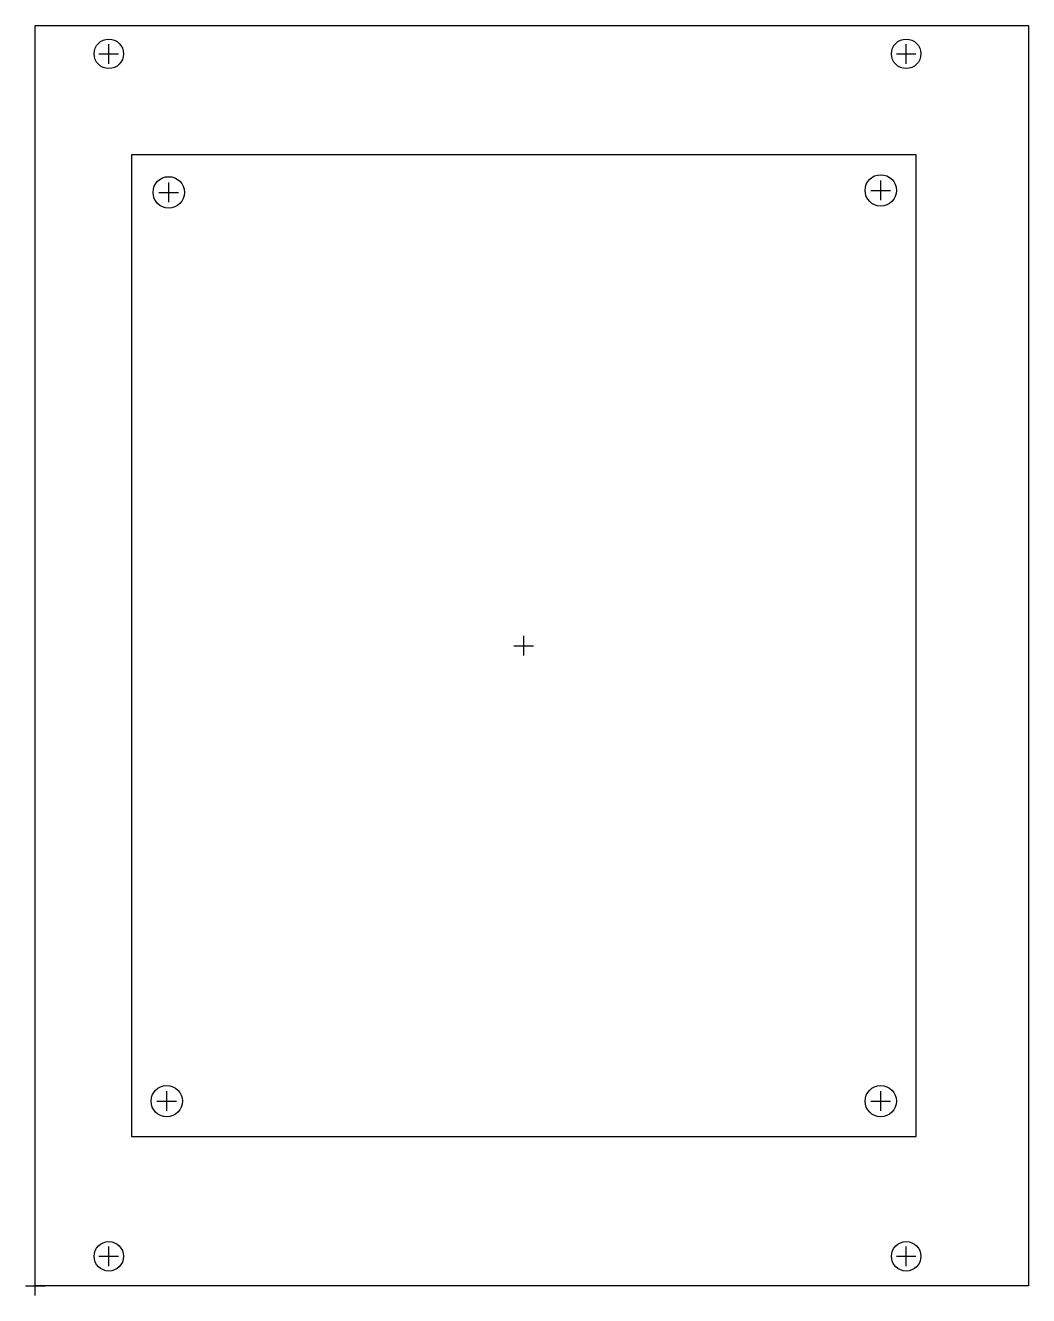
# Model space of a CAD drawing. Header units: millimetres. Extents: x -1 to 101, y -1 to 128.
import ezdxf

# ---------------------------------------------------------------- set-up
doc = ezdxf.new("R2010")
doc.units = ezdxf.units.MM
for name, color, linetype in [('Contour', 7, 'CONTINUOUS'), ('Engraving', 7, 'CONTINUOUS'), ('Reference_points', 1, 'CONTINUOUS')]:
    doc.layers.add(name, color=color, linetype=linetype)

msp = doc.modelspace()

# ---------------------------------------------------------------- linework, layer by layer
at = {"layer": 'Contour', "color": 7, "linetype": 'CONTINUOUS'}
for p, q in [((0, 0), (0, 128.4)), ((0, 128.4), (101.26, 128.4)), ((101.26, 128.4), (101.26, 0)), ((101.26, 0), (0, 0))]:
    msp.add_line(p, q, dxfattribs=at)
for centre, radius in [((7.5, 125.5), 1.5), ((88.78, 125.5), 1.5), ((13.61, 111.39), 1.6), ((86.19, 111.59), 1.6), ((13.41, 18.81), 1.6), ((86.19, 18.81), 1.6), ((7.5, 3), 1.5), ((88.78, 3), 1.5)]:
    msp.add_circle(centre, radius, dxfattribs=at)
at = {"layer": 'Engraving', "color": 133, "linetype": 'CONTINUOUS'}
for p, q in [((89.8, 115.2), (9.8, 115.2)), ((9.8, 115.2), (9.8, 15.2)), ((89.8, 15.2), (89.8, 115.2)), ((9.8, 15.2), (89.8, 15.2))]:
    msp.add_line(p, q, dxfattribs=at)
at = {"layer": 'Reference_points', "color": 1, "linetype": 'CONTINUOUS'}
for p, q in [((7.5, 124.5), (7.5, 126.5)), ((88.78, 124.5), (88.78, 126.5)), ((6.5, 125.5), (8.5, 125.5)), ((87.78, 125.5), (89.78, 125.5)), ((86.19, 110.59), (86.19, 112.59)), ((12.61, 111.39), (14.61, 111.39)), ((13.61, 110.39), (13.61, 112.39)), ((85.19, 111.59), (87.19, 111.59)), ((49.8, 64.2), (49.8, 66.2)), ((48.8, 65.2), (50.8, 65.2)), ((13.41, 17.81), (13.41, 19.81)), ((86.19, 17.81), (86.19, 19.81)), ((12.41, 18.81), (14.41, 18.81)), ((85.19, 18.81), (87.19, 18.81)), ((7.5, 2), (7.5, 4)), ((88.78, 2), (88.78, 4)), ((6.5, 3), (8.5, 3)), ((87.78, 3), (89.78, 3)), ((-1, 0), (1, 0)), ((0, -1), (0, 1))]:
    msp.add_line(p, q, dxfattribs=at)

doc.saveas('drawing.dxf')
